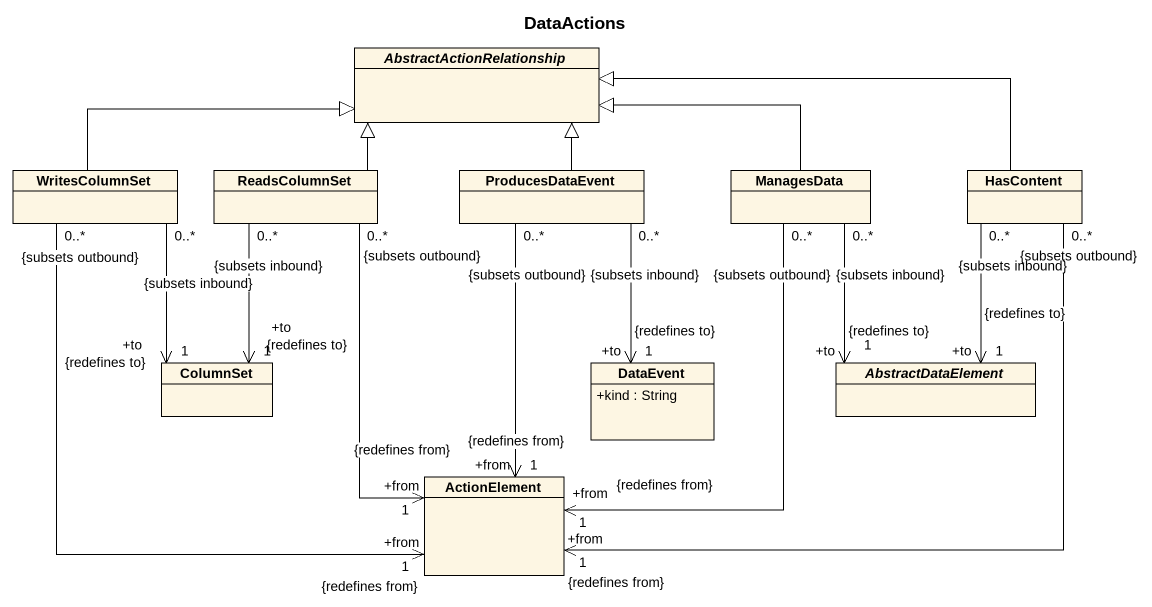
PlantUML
@startuml
title DataActions
hide circle
hide empty members
skinparam classAttributeIconSize 0
abstract class AbstractActionRelationship
class WritesColumnSet
class ReadsColumnSet
class ProducesDataEvent
class ManagesData
class HasContent
class ColumnSet
class DataEvent {
  +kind : String
}
abstract class AbstractDataElement
class ActionElement
WritesColumnSet -right-|> AbstractActionRelationship
WritesColumnSet "0..*\n{subsets inbound}" --> "+to\n1\n{redefines to}" ColumnSet
WritesColumnSet "0..*\n{subsets outbound}" --> "+from\n1\n{redefines from}" ActionElement
ReadsColumnSet -up-|> AbstractActionRelationship
ReadsColumnSet "0..*\n{subsets inbound}" --> "+to\n1\n{redefines to}" ColumnSet
ReadsColumnSet "0..*\n{subsets outbound}" --> "+from\n1\n{redefines from}" ActionElement
ProducesDataEvent -up-|> AbstractActionRelationship
ProducesDataEvent "0..*\n{subsets inbound}" --> "+to\n1\n{redefines to}" DataEvent
ProducesDataEvent "0..*\n{subsets outbound}" --> "+from\n1\n{redefines from}" ActionElement
ManagesData -left-|> AbstractActionRelationship
ManagesData "0..*\n{subsets inbound}" --> "+to\n1\n{redefines to}" AbstractDataElement
ManagesData "0..*\n{subsets outbound}" --> "+from\n1\n{redefines from}" ActionElement
HasContent -left-|> AbstractActionRelationship
HasContent "0..*\n{subsets inbound}" --> "+to\n1\n{redefines to}" AbstractDataElement
HasContent "0..*\n{subsets outbound}" --> "+from\n1\n{redefines from}" ActionElement
@enduml
